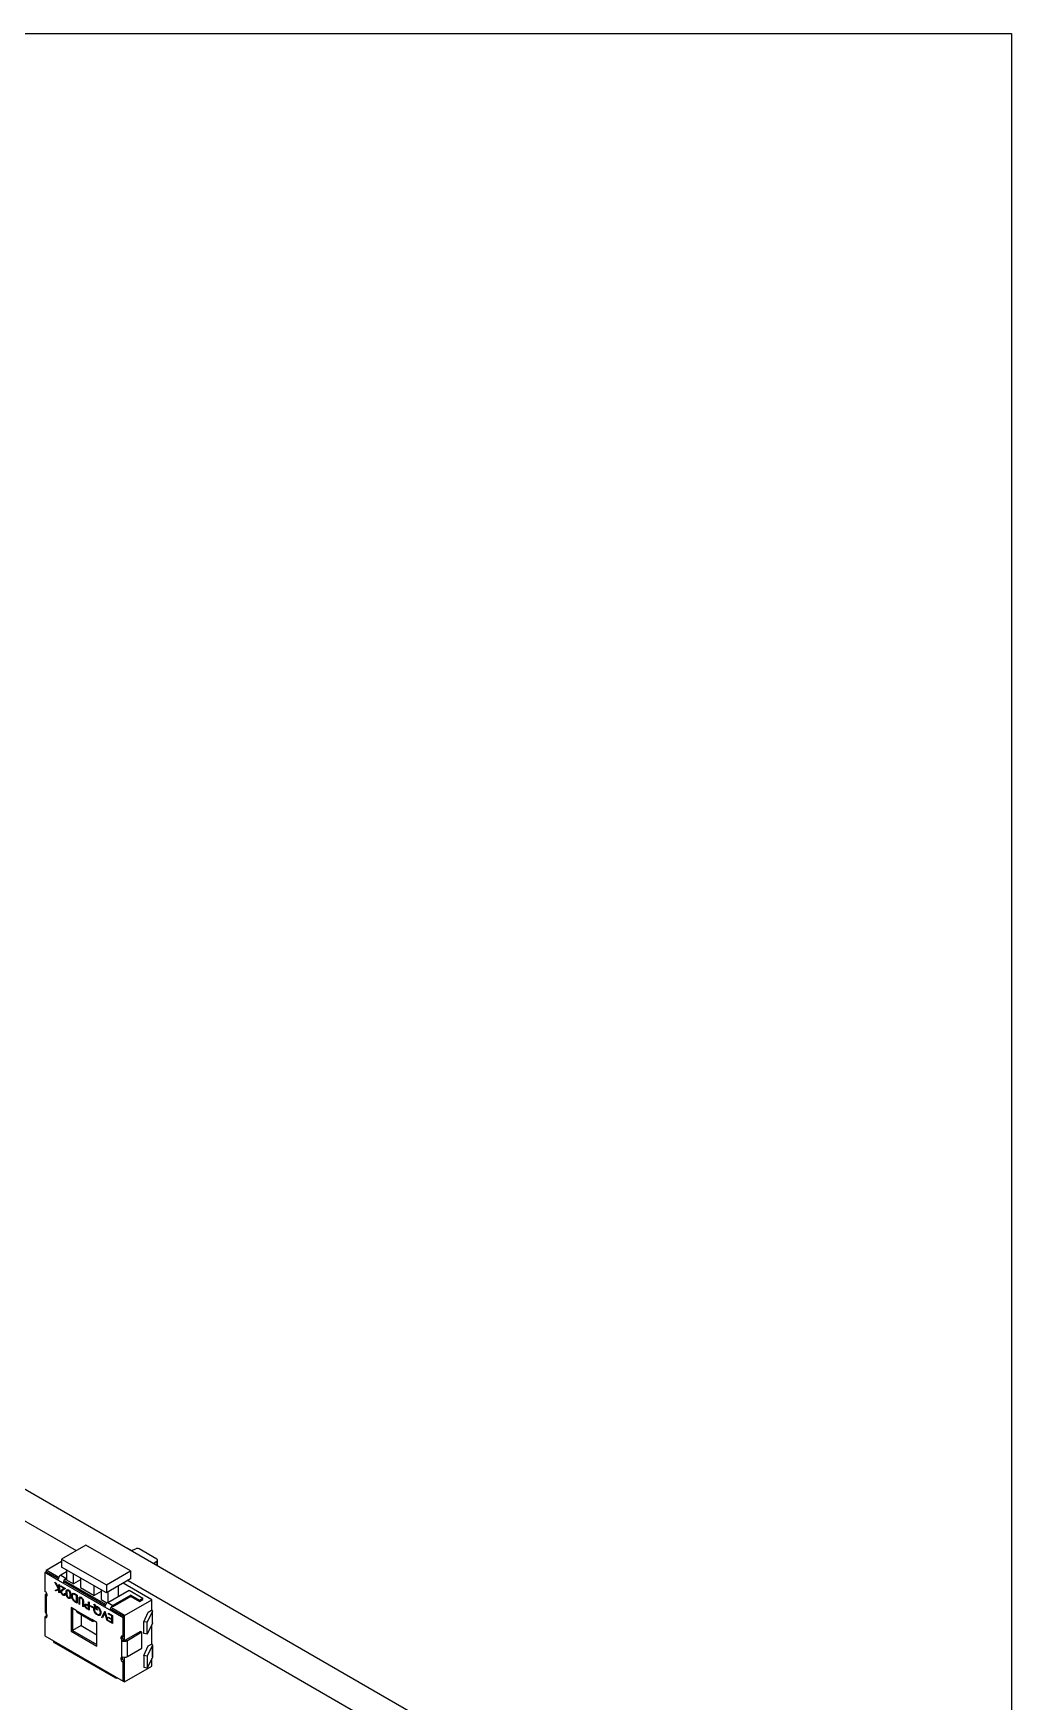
# Model space of a CAD drawing. Header units: millimetres. Extents: x -2 to 238, y 68 to 221.
# Drawn here: x 197.6 to 237.6, y 134.9 to 203.2 of the extents above; entities that cross this region are included whole.
import ezdxf

# ---------------------------------------------------------------- set-up
doc = ezdxf.new("R2010")
doc.units = ezdxf.units.MM
doc.linetypes.add('SLD-Solid', pattern=[0])

msp = doc.modelspace()

# ---------------------------------------------------------------- linework, layer by layer
at = {"color": 7, "linetype": 'SLD-Solid', "lineweight": 25}
for p, q in [((157.734, 166.374), (217.838, 131.677)), ((187.291, 148.005), (199.311, 141.066)), ((199.7, 141.29), (198.71, 140.719)), ((201.539, 140.229), (199.7, 141.29)), ((201.415, 141.157), (201.417, 141.158)), ((201.417, 141.158), (201.523, 141.097)), ((201.522, 141.097), (201.523, 141.097)), ((201.575, 141.066), (201.522, 141.097)), ((201.575, 141.066), (201.754, 141.14)), ((202.611, 140.713), (201.882, 141.133)), ((198.081, 140.2), (198.025, 140.167)), ((198.025, 140.167), (198.025, 139.392)), ((198.562, 139.857), (198.025, 140.167)), ((198.081, 140.265), (198.71, 140.629)), ((198.595, 139.969), (198.081, 140.265)), ((198.081, 140.265), (198.081, 140.2)), ((198.572, 139.917), (198.081, 140.2)), ((198.916, 140.192), (198.675, 140.053)), ((198.71, 140.719), (200.549, 139.657)), ((198.71, 140.719), (198.71, 140.392)), ((200.549, 139.331), (198.71, 140.392)), ((198.916, 140.274), (198.916, 139.874)), ((199.198, 139.71), (199.198, 140.11)), ((200.549, 139.657), (201.539, 140.229)), ((201.539, 140.229), (201.539, 139.902)), ((202.622, 140.638), (202.494, 140.535)), ((202.547, 140.505), (202.494, 140.535)), ((202.547, 140.505), (202.548, 140.505)), ((202.548, 140.505), (202.654, 140.444)), ((202.64, 140.452), (202.64, 140.672)), ((202.653, 140.443), (202.654, 140.444)), ((198.053, 139.375), (198.025, 139.392)), ((198.437, 139.766), (198.471, 139.747)), ((198.587, 139.5), (198.437, 139.766)), ((198.448, 139.433), (198.587, 139.5)), ((198.484, 139.412), (198.448, 139.433)), ((198.594, 139.504), (198.451, 139.758)), ((198.491, 139.417), (198.455, 139.437)), ((198.471, 139.747), (198.602, 139.513)), ((198.602, 139.469), (198.484, 139.412)), ((198.491, 139.417), (198.484, 139.412)), ((198.609, 139.473), (198.491, 139.417)), ((198.774, 139.735), (198.562, 139.857)), ((198.594, 139.504), (198.587, 139.5)), ((198.602, 139.513), (198.602, 139.671)), ((198.602, 139.671), (198.627, 139.656)), ((198.609, 139.517), (198.602, 139.513)), ((198.609, 139.473), (198.602, 139.469)), ((198.602, 139.344), (198.602, 139.469)), ((198.609, 139.517), (198.609, 139.667)), ((198.609, 139.348), (198.609, 139.473)), ((198.627, 139.656), (198.627, 139.33)), ((198.675, 140.053), (198.887, 139.931)), ((198.678, 139.627), (198.87, 139.516)), ((198.678, 139.594), (198.678, 139.627)), ((198.685, 139.598), (198.678, 139.594)), ((198.809, 139.518), (198.678, 139.594)), ((198.689, 139.391), (198.681, 139.387)), ((198.685, 139.598), (198.685, 139.623)), ((198.817, 139.522), (198.685, 139.598)), ((198.739, 139.471), (198.809, 139.518)), ((198.746, 139.475), (198.739, 139.471)), ((198.746, 139.475), (198.817, 139.522)), ((198.87, 139.516), (198.76, 139.444)), ((198.831, 139.767), (198.774, 139.735)), ((200.485, 138.747), (198.774, 139.735)), ((198.817, 139.522), (198.809, 139.518)), ((200.518, 138.858), (198.831, 139.833)), ((200.495, 138.806), (198.831, 139.767)), ((198.887, 139.931), (198.916, 139.947)), ((198.887, 139.865), (198.887, 139.931)), ((198.887, 139.865), (198.916, 139.882)), ((198.916, 139.874), (199.198, 139.71)), ((198.958, 139.429), (198.949, 139.424)), ((198.999, 139.425), (198.992, 139.42)), ((199.481, 139.874), (199.198, 139.71)), ((199.481, 139.947), (199.481, 139.547)), ((199.481, 139.547), (200.047, 139.22)), ((200.047, 139.22), (200.047, 139.621)), ((200.33, 139.384), (200.047, 139.22)), ((200.33, 139.457), (200.33, 139.057)), ((201.539, 139.902), (200.549, 139.331)), ((200.549, 139.657), (200.549, 139.331)), ((200.598, 138.943), (201.475, 139.449)), ((201.03, 139.608), (201.03, 139.192)), ((202.402, 139.053), (201.235, 139.727)), ((201.433, 139.841), (216.706, 131.024)), ((201.475, 139.449), (202.041, 139.123)), ((198.034, 139.228), (198.034, 138.575)), ((198.081, 139.35), (198.081, 139.228)), ((198.081, 139.172), (198.081, 138.501)), ((198.109, 139.277), (198.109, 139.212)), ((198.609, 139.348), (198.602, 139.344)), ((198.627, 139.33), (198.602, 139.344)), ((198.627, 139.338), (198.609, 139.348)), ((198.774, 139.245), (198.767, 139.241)), ((198.814, 139.267), (198.822, 139.272)), ((198.834, 139.311), (198.859, 139.296)), ((198.902, 139.342), (198.895, 139.338)), ((199, 139.114), (198.993, 139.11)), ((199.069, 139.246), (199.062, 139.242)), ((199.312, 138.616), (199.099, 138.739)), ((199.099, 138.739), (199.099, 137.759)), ((199.127, 139.217), (199.12, 139.212)), ((199.158, 139.255), (199.146, 139.198)), ((199.156, 138.706), (199.156, 137.791)), ((199.213, 139.012), (199.205, 139.008)), ((199.221, 139.28), (199.214, 139.276)), ((199.265, 139.288), (199.352, 139.238)), ((199.302, 139.242), (199.294, 139.238)), ((199.327, 139.219), (199.294, 139.238)), ((199.302, 138.948), (199.295, 138.944)), ((199.352, 138.911), (199.295, 138.944)), ((199.334, 139.223), (199.302, 139.242)), ((199.352, 138.919), (199.302, 138.948)), ((199.307, 138.971), (199.327, 138.959)), ((199.334, 139.223), (199.327, 139.219)), ((199.327, 138.959), (199.327, 139.219)), ((199.334, 138.963), (199.327, 138.959)), ((199.334, 138.963), (199.334, 139.223)), ((199.352, 139.238), (199.352, 138.911)), ((199.432, 139.071), (199.425, 139.066)), ((199.425, 138.869), (199.425, 139.066)), ((199.432, 138.873), (199.425, 138.869)), ((199.45, 138.855), (199.425, 138.869)), ((199.432, 138.873), (199.432, 139.071)), ((199.45, 138.863), (199.432, 138.873)), ((199.45, 139.05), (199.45, 138.855)), ((199.478, 139.128), (199.469, 139.123)), ((199.521, 139.123), (199.514, 139.119)), ((199.587, 139.023), (199.58, 139.019)), ((199.588, 138.979), (199.581, 138.975)), ((199.581, 138.779), (199.581, 138.975)), ((199.588, 138.783), (199.581, 138.779)), ((199.606, 138.765), (199.581, 138.779)), ((199.588, 138.783), (199.588, 138.979)), ((199.606, 138.773), (199.588, 138.783)), ((199.606, 138.962), (199.606, 138.765)), ((199.671, 138.823), (199.664, 138.819)), ((199.711, 138.839), (199.702, 138.833)), ((199.725, 138.709), (199.718, 138.705)), ((199.761, 138.709), (199.813, 138.679)), ((199.77, 138.821), (199.763, 138.817)), ((199.813, 138.788), (199.763, 138.817)), ((199.82, 138.792), (199.77, 138.821)), ((199.793, 138.833), (199.813, 138.821)), ((199.813, 138.821), (199.813, 138.972)), ((199.813, 138.972), (199.838, 138.957)), ((199.82, 138.825), (199.813, 138.821)), ((199.82, 138.792), (199.813, 138.788)), ((199.813, 138.679), (199.813, 138.788)), ((199.82, 138.825), (199.82, 138.968)), ((199.82, 138.683), (199.82, 138.792)), ((199.838, 138.957), (199.838, 138.631)), ((199.885, 138.788), (199.885, 138.821)), ((199.885, 138.821), (199.994, 138.758)), ((199.892, 138.792), (199.885, 138.788)), ((199.994, 138.725), (199.885, 138.788)), ((199.892, 138.792), (199.892, 138.817)), ((199.994, 138.733), (199.892, 138.792)), ((199.994, 138.758), (199.994, 138.725)), ((200.03, 138.871), (200.062, 138.853)), ((200.074, 138.785), (200.03, 138.871)), ((200.081, 138.789), (200.043, 138.864)), ((200.062, 138.853), (200.093, 138.791)), ((200.081, 138.789), (200.074, 138.785)), ((200.098, 138.755), (200.091, 138.751)), ((200.143, 138.647), (200.091, 138.751)), ((200.15, 138.651), (200.098, 138.755)), ((200.118, 138.76), (200.111, 138.756)), ((200.111, 138.756), (200.175, 138.629)), ((200.181, 138.742), (200.174, 138.738)), ((200.33, 139.057), (200.567, 138.92)), ((200.697, 138.624), (200.485, 138.747)), ((200.598, 138.943), (200.811, 138.82)), ((200.613, 138.951), (200.613, 139.368)), ((201.291, 138.412), (200.754, 138.722)), ((201.546, 139.245), (200.811, 138.82)), ((201.546, 139.18), (200.811, 138.755)), ((200.811, 138.755), (200.811, 138.82)), ((201.291, 138.412), (202.402, 139.053)), ((201.546, 139.245), (201.9, 139.041)), ((201.546, 139.18), (201.546, 139.245)), ((201.546, 139.18), (201.9, 138.976)), ((201.9, 139.041), (202.041, 139.123)), ((201.9, 138.976), (202.041, 139.057)), ((201.9, 138.976), (201.9, 139.041)), ((202.041, 139.057), (202.041, 139.123)), ((202.402, 138.637), (202.402, 139.053)), ((198.081, 138.379), (198.025, 138.347)), ((198.025, 138.347), (198.025, 137.571)), ((198.025, 138.347), (198.053, 138.33)), ((198.053, 138.33), (198.109, 138.363)), ((198.081, 138.501), (198.081, 138.379)), ((198.081, 138.379), (198.109, 138.363)), ((198.109, 138.428), (198.109, 138.363)), ((199.312, 138.616), (199.948, 138.249)), ((199.345, 138.543), (199.981, 138.176)), ((199.51, 138.448), (199.51, 137.996)), ((199.79, 138.667), (199.783, 138.663)), ((199.838, 138.631), (199.783, 138.663)), ((199.838, 138.639), (199.79, 138.667)), ((199.82, 138.683), (199.813, 138.679)), ((200.16, 138.126), (199.948, 138.249)), ((200.034, 138.69), (200.027, 138.685)), ((200.061, 138.183), (200.061, 138.183)), ((200.15, 138.651), (200.143, 138.647)), ((200.175, 138.629), (200.143, 138.647)), ((200.169, 138.641), (200.15, 138.651)), ((200.16, 137.146), (200.16, 138.126)), ((200.183, 138.431), (200.176, 138.427)), ((200.306, 138.533), (200.299, 138.529)), ((200.36, 138.329), (200.48, 138.587)), ((200.367, 138.333), (200.36, 138.329)), ((200.388, 138.313), (200.36, 138.329)), ((200.367, 138.333), (200.484, 138.584)), ((200.391, 138.32), (200.367, 138.333)), ((200.482, 138.516), (200.388, 138.313)), ((200.48, 138.587), (200.484, 138.585)), ((200.489, 138.52), (200.482, 138.516)), ((200.576, 138.205), (200.482, 138.516)), ((200.484, 138.585), (200.603, 138.189)), ((200.583, 138.209), (200.489, 138.52)), ((200.583, 138.209), (200.576, 138.205)), ((200.603, 138.189), (200.576, 138.205)), ((200.6, 138.199), (200.583, 138.209)), ((200.632, 138.465), (200.632, 138.499)), ((200.632, 138.499), (200.792, 138.407)), ((200.639, 138.469), (200.632, 138.465)), ((200.767, 138.388), (200.632, 138.465)), ((200.632, 138.34), (200.767, 138.262)), ((200.632, 138.306), (200.632, 138.34)), ((200.639, 138.31), (200.632, 138.306)), ((200.767, 138.229), (200.632, 138.306)), ((200.632, 138.206), (200.767, 138.128)), ((200.632, 138.172), (200.632, 138.206)), ((200.639, 138.176), (200.632, 138.172)), ((200.792, 138.08), (200.632, 138.172)), ((200.639, 138.469), (200.639, 138.495)), ((200.774, 138.392), (200.639, 138.469)), ((200.639, 138.31), (200.639, 138.336)), ((200.774, 138.233), (200.639, 138.31)), ((200.639, 138.176), (200.639, 138.202)), ((200.792, 138.088), (200.639, 138.176)), ((200.754, 138.657), (200.697, 138.624)), ((201.235, 138.314), (200.697, 138.624)), ((201.291, 138.347), (200.754, 138.657)), ((200.774, 138.392), (200.767, 138.388)), ((200.767, 138.262), (200.767, 138.388)), ((200.774, 138.266), (200.767, 138.262)), ((200.774, 138.233), (200.767, 138.229)), ((200.767, 138.128), (200.767, 138.229)), ((200.774, 138.132), (200.767, 138.128)), ((200.774, 138.266), (200.774, 138.392)), ((200.774, 138.132), (200.774, 138.233)), ((200.792, 138.407), (200.792, 138.08)), ((201.291, 138.347), (201.235, 138.314)), ((201.235, 137.539), (201.235, 138.314)), ((201.291, 137.375), (201.291, 138.412)), ((201.291, 137.571), (201.291, 138.347)), ((202.078, 138.153), (202.26, 138.547)), ((202.222, 138.131), (202.078, 138.153)), ((202.078, 137.663), (202.078, 138.153)), ((202.43, 138.579), (202.222, 138.131)), ((202.222, 137.641), (202.222, 138.131)), ((202.43, 138.089), (202.222, 137.641)), ((202.26, 138.547), (202.395, 138.624)), ((202.395, 138.633), (202.402, 138.637)), ((202.395, 138.633), (202.395, 138.624)), ((202.395, 138.633), (202.41, 138.624)), ((202.402, 137.249), (202.402, 138.027)), ((202.43, 138.089), (202.43, 138.579)), ((202.433, 138.101), (202.433, 138.591)), ((198.025, 137.571), (198.378, 137.367)), ((198.378, 137.367), (200.881, 135.922)), ((199.156, 137.791), (199.099, 137.759)), ((199.099, 137.759), (200.16, 137.146)), ((199.51, 137.996), (199.156, 137.791)), ((199.156, 137.791), (200.16, 137.212)), ((199.51, 137.996), (200.16, 137.62)), ((201.207, 137.555), (201.15, 137.522)), ((201.15, 137.457), (201.15, 137.522)), ((201.15, 137.457), (201.207, 137.49)), ((201.178, 136.713), (201.178, 137.384)), ((201.235, 137.539), (201.207, 137.555)), ((201.207, 137.49), (201.207, 137.555)), ((201.271, 137.396), (201.21, 137.361)), ((201.291, 137.571), (201.235, 137.539)), ((201.942, 137.751), (201.348, 137.408)), ((201.348, 137.408), (201.405, 137.375)), ((201.999, 137.718), (201.405, 137.375)), ((201.405, 136.722), (201.405, 137.375)), ((201.999, 137.718), (201.942, 137.751)), ((201.999, 137.065), (201.999, 137.718)), ((202.222, 137.641), (202.078, 137.663)), ((198.411, 137.294), (200.914, 135.848)), ((201.207, 136.706), (201.15, 136.673)), ((201.15, 136.608), (201.15, 136.673)), ((201.207, 136.64), (201.207, 136.706)), ((201.291, 135.685), (201.291, 136.695)), ((201.405, 136.722), (201.999, 137.065)), ((202.078, 136.765), (202.26, 137.159)), ((202.078, 136.765), (202.078, 136.275)), ((202.222, 136.743), (202.078, 136.765)), ((202.43, 137.191), (202.222, 136.743)), ((202.222, 136.743), (202.222, 136.253)), ((202.43, 136.701), (202.222, 136.253)), ((202.26, 137.159), (202.395, 137.236)), ((202.395, 137.244), (202.402, 137.249)), ((202.395, 137.244), (202.395, 137.236)), ((202.395, 137.244), (202.41, 137.236)), ((202.43, 137.191), (202.43, 136.701)), ((202.433, 136.713), (202.433, 137.203)), ((201.15, 136.608), (201.207, 136.64)), ((201.263, 136.542), (201.207, 136.51)), ((201.207, 136.51), (201.235, 136.493)), ((201.291, 136.526), (201.235, 136.493)), ((201.235, 135.718), (201.235, 136.493)), ((201.263, 136.542), (201.291, 136.526)), ((201.291, 135.75), (201.291, 136.526)), ((201.291, 135.685), (202.402, 136.326)), ((202.222, 136.253), (202.078, 136.275)), ((202.402, 136.326), (202.402, 136.639)), ((200.881, 135.922), (201.235, 135.718)), ((200.994, 135.856), (200.994, 135.856)), ((201.291, 135.75), (201.235, 135.718)), ((201.235, 135.718), (201.291, 135.685))]:
    msp.add_line(p, q, dxfattribs=at)
at = {"color": 8, "linetype": 'SLD-Solid', "lineweight": 25}
for p, q in [((202.622, 140.462), (202.622, 140.638)), ((198.056, 139.182), (198.109, 139.212)), ((200.061, 138.183), (200.061, 138.183)), ((200.994, 135.856), (200.994, 135.856))]:
    msp.add_line(p, q, dxfattribs=at)
at = {"color": 3}
msp.add_lwpolyline([(-1.834, 203.202), (237.625, 203.202), (237.625, 68.301), (-1.834, 68.301)], close=True, dxfattribs=at)
at = {"color": 7, "linetype": 'SLD-Solid', "lineweight": 25, "flags": 128}
for points in [[(202.622, 140.638), (202.631, 140.647), (202.637, 140.657), (202.64, 140.667), (202.64, 140.677), (202.637, 140.687), (202.631, 140.696), (202.622, 140.705), (202.611, 140.713)], [(198.081, 139.294), (198.064, 139.282), (198.051, 139.269), (198.041, 139.255), (198.036, 139.24), (198.034, 139.225), (198.038, 139.21), (198.045, 139.195), (198.056, 139.182)], [(202.433, 138.101), (202.432, 138.095), (202.43, 138.089)], [(202.433, 136.713), (202.432, 136.707), (202.43, 136.701)]]:
    msp.add_lwpolyline(points, dxfattribs=at)
at = {"color": 7, "linetype": 'SLD-Solid', "lineweight": 25}
for centre, radius, start, end in [((201.811, 140.994), 0.156, 62.90358, 111.62604), ((198.808, 139.846), 0.246, 122.60541, 177.39467), ((199.02, 139.724), 0.246, 122.60541, 177.39467), ((197.987, 139.272), 0.123, 2.60642, 57.39358), ((198.075, 139.206), 0.0352, 280.54777, 9.25029), ((200.731, 138.736), 0.246, 122.60541, 177.39467), ((200.943, 138.613), 0.246, 122.60541, 177.39467), ((198.099, 138.577), 0.0649, 181.7375, 228.85576), ((198.075, 138.357), 0.0349, 230.79775, 9.21185), ((197.987, 138.423), 0.123, 2.64036, 39.77123), ((199.392, 138.608), 0.0805, 174.37957, 234.30197), ((200.017, 138.238), 0.0699, 170.78605, 309.20298), ((202.397, 138.591), 0.0352, 340.54035, 69.25757), ((198.458, 137.359), 0.0805, 174.37988, 234.30166), ((201.184, 137.528), 0.0349, 50.79707, 189.21599), ((201.273, 137.463), 0.123, 182.63766, 219.77393), ((201.329, 137.495), 0.123, 182.63766, 219.77393), ((201.29, 137.599), 0.251, 251.32629, 297.06087), ((201.292, 137.517), 0.123, 260.22707, 297.35877), ((201.185, 136.679), 0.0352, 100.5434, 189.25467), ((201.29, 136.945), 0.251, 251.32629, 297.06087), ((202.397, 137.203), 0.0352, 340.54035, 69.25757), ((201.273, 136.613), 0.123, 182.60484, 237.39477), ((201.329, 136.646), 0.123, 182.60484, 237.39477), ((200.95, 135.911), 0.0699, 170.78592, 309.20368)]:
    msp.add_arc(centre, radius, start, end, dxfattribs=at)
for points, knots in [([(198.681, 139.387), (198.683, 139.402), (198.686, 139.426), (198.704, 139.445), (198.721, 139.459), (198.733, 139.467), (198.739, 139.471)], [0, 0, 0, 0, 0.338371, 0.558747, 0.77936, 1, 1, 1, 1]), ([(198.767, 139.241), (198.754, 139.249), (198.729, 139.267), (198.701, 139.309), (198.684, 139.351), (198.682, 139.375), (198.681, 139.387)], [0, 0, 0, 0, 0.279884, 0.559222, 0.779584, 1, 1, 1, 1]), ([(198.689, 139.391), (198.69, 139.406), (198.693, 139.43), (198.711, 139.45), (198.728, 139.463), (198.74, 139.471), (198.746, 139.475)], [0, 0, 0, 0, 0.338371, 0.558747, 0.77936, 1, 1, 1, 1]), ([(198.774, 139.245), (198.761, 139.253), (198.736, 139.271), (198.708, 139.313), (198.691, 139.355), (198.689, 139.379), (198.689, 139.391)], [0, 0, 0, 0, 0.279884, 0.559222, 0.779584, 1, 1, 1, 1]), ([(198.76, 139.444), (198.752, 139.439), (198.739, 139.43), (198.721, 139.416), (198.709, 139.4), (198.708, 139.383), (198.707, 139.375)], [0, 0, 0, 0, 0.34054, 0.560847, 0.780598, 1, 1, 1, 1]), ([(198.895, 139.338), (198.897, 139.377), (198.899, 139.434), (198.938, 139.466), (198.968, 139.466), (198.985, 139.458), (198.993, 139.453)], [0, 0, 0, 0, 0.499409, 0.748742, 0.874372, 1, 1, 1, 1]), ([(198.902, 139.342), (198.902, 139.384), (198.902, 139.433), (198.929, 139.45), (198.933, 139.453)], [0, 0, 0, 0, 0.838295, 1, 1, 1, 1]), ([(198.932, 139.399), (198.928, 139.386), (198.921, 139.363), (198.921, 139.336), (198.921, 139.324)], [0, 0, 0, 0, 0.5596046, 1, 1, 1, 1]), ([(198.992, 139.42), (198.984, 139.424), (198.969, 139.43), (198.945, 139.426), (198.937, 139.409), (198.932, 139.399)], [0, 0, 0, 0, 0.280259, 0.560786, 1, 1, 1, 1]), ([(198.999, 139.425), (198.992, 139.428), (198.977, 139.434), (198.961, 139.434), (198.957, 139.428), (198.957, 139.428)], [0, 0, 0, 0, 0.492384, 0.985239, 1, 1, 1, 1]), ([(199.062, 139.242), (199.062, 139.273), (199.062, 139.318), (199.035, 139.379), (199.012, 139.407), (198.999, 139.416), (198.992, 139.42)], [0, 0, 0, 0, 0.500293, 0.749086, 0.874604, 1, 1, 1, 1]), ([(198.993, 139.453), (199.001, 139.448), (199.018, 139.437), (199.048, 139.402), (199.085, 139.326), (199.087, 139.267), (199.088, 139.227)], [0, 0, 0, 0, 0.12555, 0.251091, 0.50025, 1, 1, 1, 1]), ([(199.069, 139.246), (199.069, 139.277), (199.069, 139.322), (199.042, 139.383), (199.019, 139.411), (199.006, 139.42), (198.999, 139.425)], [0, 0, 0, 0, 0.500293, 0.749086, 0.874604, 1, 1, 1, 1]), ([(198.081, 139.172), (198.076, 139.172), (198.067, 139.173), (198.06, 139.179), (198.056, 139.182)], [0, 0, 0, 0, 0.58443, 1, 1, 1, 1]), ([(198.707, 139.375), (198.708, 139.364), (198.71, 139.343), (198.728, 139.311), (198.748, 139.287), (198.761, 139.278), (198.768, 139.273)], [0, 0, 0, 0, 0.279125, 0.558972, 0.779342, 1, 1, 1, 1]), ([(198.859, 139.296), (198.858, 139.281), (198.854, 139.252), (198.83, 139.229), (198.799, 139.225), (198.778, 139.235), (198.767, 139.241)], [0, 0, 0, 0, 0.2800269, 0.5595094, 0.7796683, 1, 1, 1, 1]), ([(198.768, 139.273), (198.778, 139.269), (198.797, 139.26), (198.819, 139.268), (198.831, 139.287), (198.833, 139.303), (198.834, 139.311)], [0, 0, 0, 0, 0.279706, 0.55885, 0.779176, 1, 1, 1, 1]), ([(198.844, 139.245), (198.841, 139.241), (198.831, 139.231), (198.806, 139.23), (198.785, 139.24), (198.774, 139.245)], [0, 0, 0, 0, 0.209906, 0.604798, 1, 1, 1, 1]), ([(198.821, 139.273), (198.823, 139.274), (198.831, 139.276), (198.838, 139.291), (198.84, 139.307), (198.841, 139.315)], [0, 0, 0, 0, 0.125473, 0.562244, 1, 1, 1, 1]), ([(198.993, 139.11), (198.985, 139.116), (198.968, 139.127), (198.938, 139.161), (198.899, 139.238), (198.897, 139.298), (198.895, 139.338)], [0, 0, 0, 0, 0.125596, 0.251192, 0.500579, 1, 1, 1, 1]), ([(199, 139.114), (198.992, 139.12), (198.975, 139.131), (198.945, 139.165), (198.907, 139.242), (198.904, 139.302), (198.902, 139.342)], [0, 0, 0, 0, 0.125596, 0.251192, 0.500579, 1, 1, 1, 1]), ([(198.921, 139.324), (198.922, 139.293), (198.923, 139.246), (198.95, 139.186), (198.973, 139.158), (198.986, 139.149), (198.992, 139.144)], [0, 0, 0, 0, 0.500072, 0.749019, 0.874596, 1, 1, 1, 1]), ([(198.992, 139.144), (198.999, 139.141), (199.012, 139.135), (199.029, 139.137), (199.043, 139.145), (199.061, 139.174), (199.062, 139.212), (199.062, 139.242)], [0, 0, 0, 0, 0.1251371, 0.2504175, 0.3755154, 0.5008465, 1, 1, 1, 1]), ([(199.088, 139.227), (199.087, 139.189), (199.085, 139.141), (199.059, 139.107), (199.04, 139.098), (199.018, 139.098), (199.001, 139.106), (198.993, 139.11)], [0, 0, 0, 0, 0.498699, 0.624174, 0.749469, 0.874742, 1, 1, 1, 1]), ([(199.049, 139.105), (199.048, 139.104), (199.042, 139.101), (199.025, 139.103), (199.008, 139.11), (199, 139.114)], [0, 0, 0, 0, 0.057878, 0.528967, 1, 1, 1, 1]), ([(199.049, 139.15), (199.049, 139.15), (199.053, 139.153), (199.067, 139.18), (199.068, 139.217), (199.069, 139.246)], [0, 0, 0, 0, 0.004455, 0.204256, 1, 1, 1, 1]), ([(199.12, 139.212), (199.122, 139.236), (199.126, 139.282), (199.163, 139.32), (199.215, 139.315), (199.248, 139.297), (199.265, 139.288)], [0, 0, 0, 0, 0.280122, 0.559247, 0.778838, 1, 1, 1, 1]), ([(199.205, 139.008), (199.191, 139.024), (199.162, 139.057), (199.127, 139.132), (199.123, 139.182), (199.12, 139.212)], [0, 0, 0, 0, 0.280263, 0.560715, 1, 1, 1, 1]), ([(199.127, 139.217), (199.128, 139.242), (199.129, 139.276), (199.147, 139.29), (199.152, 139.294)], [0, 0, 0, 0, 0.744074, 1, 1, 1, 1]), ([(199.213, 139.012), (199.198, 139.028), (199.169, 139.061), (199.134, 139.136), (199.13, 139.186), (199.127, 139.217)], [0, 0, 0, 0, 0.280263, 0.560715, 1, 1, 1, 1]), ([(199.146, 139.198), (199.147, 139.182), (199.148, 139.15), (199.166, 139.102), (199.191, 139.06), (199.21, 139.04), (199.22, 139.03)], [0, 0, 0, 0, 0.280181, 0.559765, 0.779803, 1, 1, 1, 1]), ([(199.214, 139.276), (199.202, 139.277), (199.184, 139.28), (199.174, 139.269), (199.17, 139.265)], [0, 0, 0, 0, 0.670709, 1, 1, 1, 1]), ([(199.221, 139.28), (199.209, 139.282), (199.191, 139.284), (199.181, 139.273), (199.177, 139.269)], [0, 0, 0, 0, 0.670709, 1, 1, 1, 1]), ([(199.295, 138.944), (199.278, 138.954), (199.248, 138.971), (199.218, 138.997), (199.205, 139.008)], [0, 0, 0, 0, 0.56045, 1, 1, 1, 1]), ([(199.302, 138.948), (199.285, 138.958), (199.255, 138.976), (199.225, 139.001), (199.213, 139.012)], [0, 0, 0, 0, 0.56045, 1, 1, 1, 1]), ([(199.294, 139.238), (199.279, 139.246), (199.252, 139.262), (199.225, 139.272), (199.214, 139.276)], [0, 0, 0, 0, 0.560425, 1, 1, 1, 1]), ([(199.22, 139.03), (199.236, 139.017), (199.265, 138.995), (199.294, 138.978), (199.307, 138.971)], [0, 0, 0, 0, 0.559547, 1, 1, 1, 1]), ([(199.302, 139.242), (199.286, 139.251), (199.259, 139.266), (199.232, 139.276), (199.221, 139.28)], [0, 0, 0, 0, 0.560425, 1, 1, 1, 1]), ([(199.425, 139.066), (199.425, 139.085), (199.426, 139.12), (199.443, 139.159), (199.476, 139.17), (199.5, 139.159), (199.513, 139.153)], [0, 0, 0, 0, 0.281656, 0.560111, 0.780077, 1, 1, 1, 1]), ([(199.432, 139.071), (199.432, 139.088), (199.433, 139.124), (199.446, 139.161), (199.465, 139.164), (199.47, 139.166)], [0, 0, 0, 0, 0.4156498, 0.8265771, 1, 1, 1, 1]), ([(199.453, 139.099), (199.452, 139.09), (199.45, 139.075), (199.45, 139.058), (199.45, 139.05)], [0, 0, 0, 0, 0.55963, 1, 1, 1, 1]), ([(199.514, 139.119), (199.506, 139.123), (199.491, 139.13), (199.472, 139.127), (199.459, 139.116), (199.455, 139.105), (199.453, 139.099)], [0, 0, 0, 0, 0.2797879, 0.5593774, 0.779573, 1, 1, 1, 1]), ([(199.521, 139.123), (199.514, 139.127), (199.498, 139.133), (199.483, 139.133), (199.477, 139.128), (199.477, 139.128)], [0, 0, 0, 0, 0.47379, 0.947245, 1, 1, 1, 1]), ([(199.513, 139.153), (199.523, 139.146), (199.545, 139.132), (199.572, 139.101), (199.592, 139.066), (199.598, 139.044), (199.601, 139.034)], [0, 0, 0, 0, 0.280222, 0.559913, 0.779953, 1, 1, 1, 1]), ([(199.58, 139.019), (199.578, 139.03), (199.574, 139.052), (199.55, 139.092), (199.528, 139.109), (199.514, 139.119)], [0, 0, 0, 0, 0.28105, 0.560816, 1, 1, 1, 1]), ([(199.587, 139.023), (199.585, 139.034), (199.581, 139.056), (199.557, 139.096), (199.535, 139.113), (199.521, 139.123)], [0, 0, 0, 0, 0.28105, 0.560816, 1, 1, 1, 1]), ([(199.581, 138.975), (199.581, 138.983), (199.581, 138.997), (199.58, 139.012), (199.58, 139.019)], [0, 0, 0, 0, 0.560125, 1, 1, 1, 1]), ([(199.588, 138.979), (199.588, 138.987), (199.588, 139.002), (199.587, 139.017), (199.587, 139.023)], [0, 0, 0, 0, 0.560125, 1, 1, 1, 1]), ([(199.601, 139.034), (199.603, 139.02), (199.606, 138.995), (199.606, 138.972), (199.606, 138.962)], [0, 0, 0, 0, 0.559503, 1, 1, 1, 1]), ([(199.664, 138.819), (199.665, 138.829), (199.666, 138.85), (199.68, 138.868), (199.7, 138.874), (199.714, 138.871), (199.721, 138.869)], [0, 0, 0, 0, 0.2801, 0.559318, 0.779462, 1, 1, 1, 1]), ([(199.718, 138.705), (199.71, 138.713), (199.693, 138.73), (199.675, 138.763), (199.665, 138.793), (199.665, 138.81), (199.664, 138.819)], [0, 0, 0, 0, 0.279703, 0.55938, 0.779505, 1, 1, 1, 1]), ([(199.671, 138.823), (199.672, 138.833), (199.674, 138.853), (199.683, 138.869), (199.691, 138.871), (199.691, 138.871)], [0, 0, 0, 0, 0.486657, 0.971781, 1, 1, 1, 1]), ([(199.725, 138.709), (199.717, 138.717), (199.7, 138.734), (199.682, 138.767), (199.672, 138.797), (199.672, 138.814), (199.671, 138.823)], [0, 0, 0, 0, 0.279703, 0.55938, 0.779505, 1, 1, 1, 1]), ([(199.763, 138.817), (199.746, 138.827), (199.725, 138.839), (199.704, 138.835), (199.693, 138.826), (199.691, 138.813), (199.69, 138.804)], [0, 0, 0, 0, 0.49972, 0.625352, 0.751088, 1, 1, 1, 1]), ([(199.69, 138.804), (199.691, 138.794), (199.693, 138.779), (199.703, 138.758), (199.723, 138.73), (199.744, 138.718), (199.761, 138.709)], [0, 0, 0, 0, 0.248968, 0.374732, 0.500382, 1, 1, 1, 1]), ([(199.77, 138.821), (199.754, 138.83), (199.732, 138.842), (199.713, 138.841), (199.711, 138.838), (199.71, 138.838)], [0, 0, 0, 0, 0.7829551, 0.9797932, 1, 1, 1, 1]), ([(199.783, 138.663), (199.771, 138.67), (199.749, 138.682), (199.728, 138.698), (199.718, 138.705)], [0, 0, 0, 0, 0.560311, 1, 1, 1, 1]), ([(199.721, 138.869), (199.734, 138.863), (199.758, 138.853), (199.782, 138.839), (199.793, 138.833)], [0, 0, 0, 0, 0.559691, 1, 1, 1, 1]), ([(199.79, 138.667), (199.778, 138.674), (199.756, 138.686), (199.735, 138.702), (199.725, 138.709)], [0, 0, 0, 0, 0.560311, 1, 1, 1, 1]), ([(200.027, 138.685), (200.029, 138.711), (200.034, 138.756), (200.062, 138.776), (200.074, 138.785)], [0, 0, 0, 0, 0.55904, 1, 1, 1, 1]), ([(200.034, 138.69), (200.036, 138.715), (200.041, 138.76), (200.069, 138.78), (200.081, 138.789)], [0, 0, 0, 0, 0.55904, 1, 1, 1, 1]), ([(200.091, 138.751), (200.079, 138.741), (200.056, 138.724), (200.053, 138.686), (200.052, 138.67)], [0, 0, 0, 0, 0.5593, 1, 1, 1, 1]), ([(200.093, 138.791), (200.108, 138.791), (200.133, 138.792), (200.162, 138.778), (200.175, 138.771)], [0, 0, 0, 0, 0.559655, 1, 1, 1, 1]), ([(200.174, 138.738), (200.161, 138.745), (200.139, 138.756), (200.12, 138.756), (200.111, 138.756)], [0, 0, 0, 0, 0.559848, 1, 1, 1, 1]), ([(200.181, 138.742), (200.169, 138.749), (200.146, 138.76), (200.127, 138.76), (200.118, 138.76)], [0, 0, 0, 0, 0.559848, 1, 1, 1, 1]), ([(200.299, 138.529), (200.297, 138.551), (200.292, 138.596), (200.257, 138.66), (200.216, 138.71), (200.188, 138.729), (200.174, 138.738)], [0, 0, 0, 0, 0.27931, 0.558985, 0.779423, 1, 1, 1, 1]), ([(200.175, 138.771), (200.197, 138.756), (200.241, 138.725), (200.289, 138.651), (200.32, 138.577), (200.323, 138.536), (200.324, 138.515)], [0, 0, 0, 0, 0.279688, 0.559369, 0.779633, 1, 1, 1, 1]), ([(200.306, 138.533), (200.304, 138.555), (200.299, 138.6), (200.264, 138.664), (200.223, 138.714), (200.195, 138.733), (200.181, 138.742)], [0, 0, 0, 0, 0.27931, 0.558985, 0.779423, 1, 1, 1, 1]), ([(198.056, 138.528), (198.061, 138.524), (198.069, 138.516), (198.078, 138.506), (198.081, 138.501)], [0, 0, 0, 0, 0.584464, 1, 1, 1, 1]), ([(200.176, 138.427), (200.154, 138.443), (200.11, 138.474), (200.061, 138.549), (200.031, 138.623), (200.028, 138.665), (200.027, 138.685)], [0, 0, 0, 0, 0.279651, 0.559302, 0.779538, 1, 1, 1, 1]), ([(200.183, 138.431), (200.161, 138.447), (200.117, 138.478), (200.068, 138.553), (200.038, 138.627), (200.035, 138.669), (200.034, 138.69)], [0, 0, 0, 0, 0.279651, 0.559302, 0.779538, 1, 1, 1, 1]), ([(200.052, 138.67), (200.054, 138.648), (200.059, 138.604), (200.093, 138.54), (200.134, 138.49), (200.162, 138.471), (200.176, 138.461)], [0, 0, 0, 0, 0.2794542, 0.5588703, 0.7795082, 1, 1, 1, 1]), ([(200.176, 138.461), (200.194, 138.453), (200.229, 138.438), (200.27, 138.45), (200.295, 138.483), (200.297, 138.514), (200.299, 138.529)], [0, 0, 0, 0, 0.279704, 0.559353, 0.779637, 1, 1, 1, 1]), ([(200.324, 138.515), (200.321, 138.491), (200.316, 138.443), (200.277, 138.408), (200.228, 138.403), (200.193, 138.419), (200.176, 138.427)], [0, 0, 0, 0, 0.279683, 0.559263, 0.779599, 1, 1, 1, 1]), ([(200.303, 138.439), (200.295, 138.43), (200.279, 138.41), (200.234, 138.408), (200.2, 138.424), (200.183, 138.431)], [0, 0, 0, 0, 0.284552, 0.642223, 1, 1, 1, 1]), ([(200.259, 138.455), (200.266, 138.456), (200.284, 138.459), (200.302, 138.488), (200.304, 138.518), (200.306, 138.533)], [0, 0, 0, 0, 0.212611, 0.606235, 1, 1, 1, 1]), ([(201.21, 137.361), (201.203, 137.364), (201.191, 137.369), (201.182, 137.38), (201.178, 137.384)], [0, 0, 0, 0, 0.584446, 1, 1, 1, 1]), ([(201.235, 137.417), (201.239, 137.412), (201.249, 137.402), (201.262, 137.397), (201.27, 137.396), (201.271, 137.396)], [0, 0, 0, 0, 0.465067, 0.930712, 1, 1, 1, 1]), ([(201.178, 136.713), (201.184, 136.713), (201.193, 136.713), (201.205, 136.709), (201.21, 136.708)], [0, 0, 0, 0, 0.584455, 1, 1, 1, 1])]:
    msp.add_open_spline(points, degree=3, knots=knots, dxfattribs=at)

doc.saveas('drawing.dxf')
